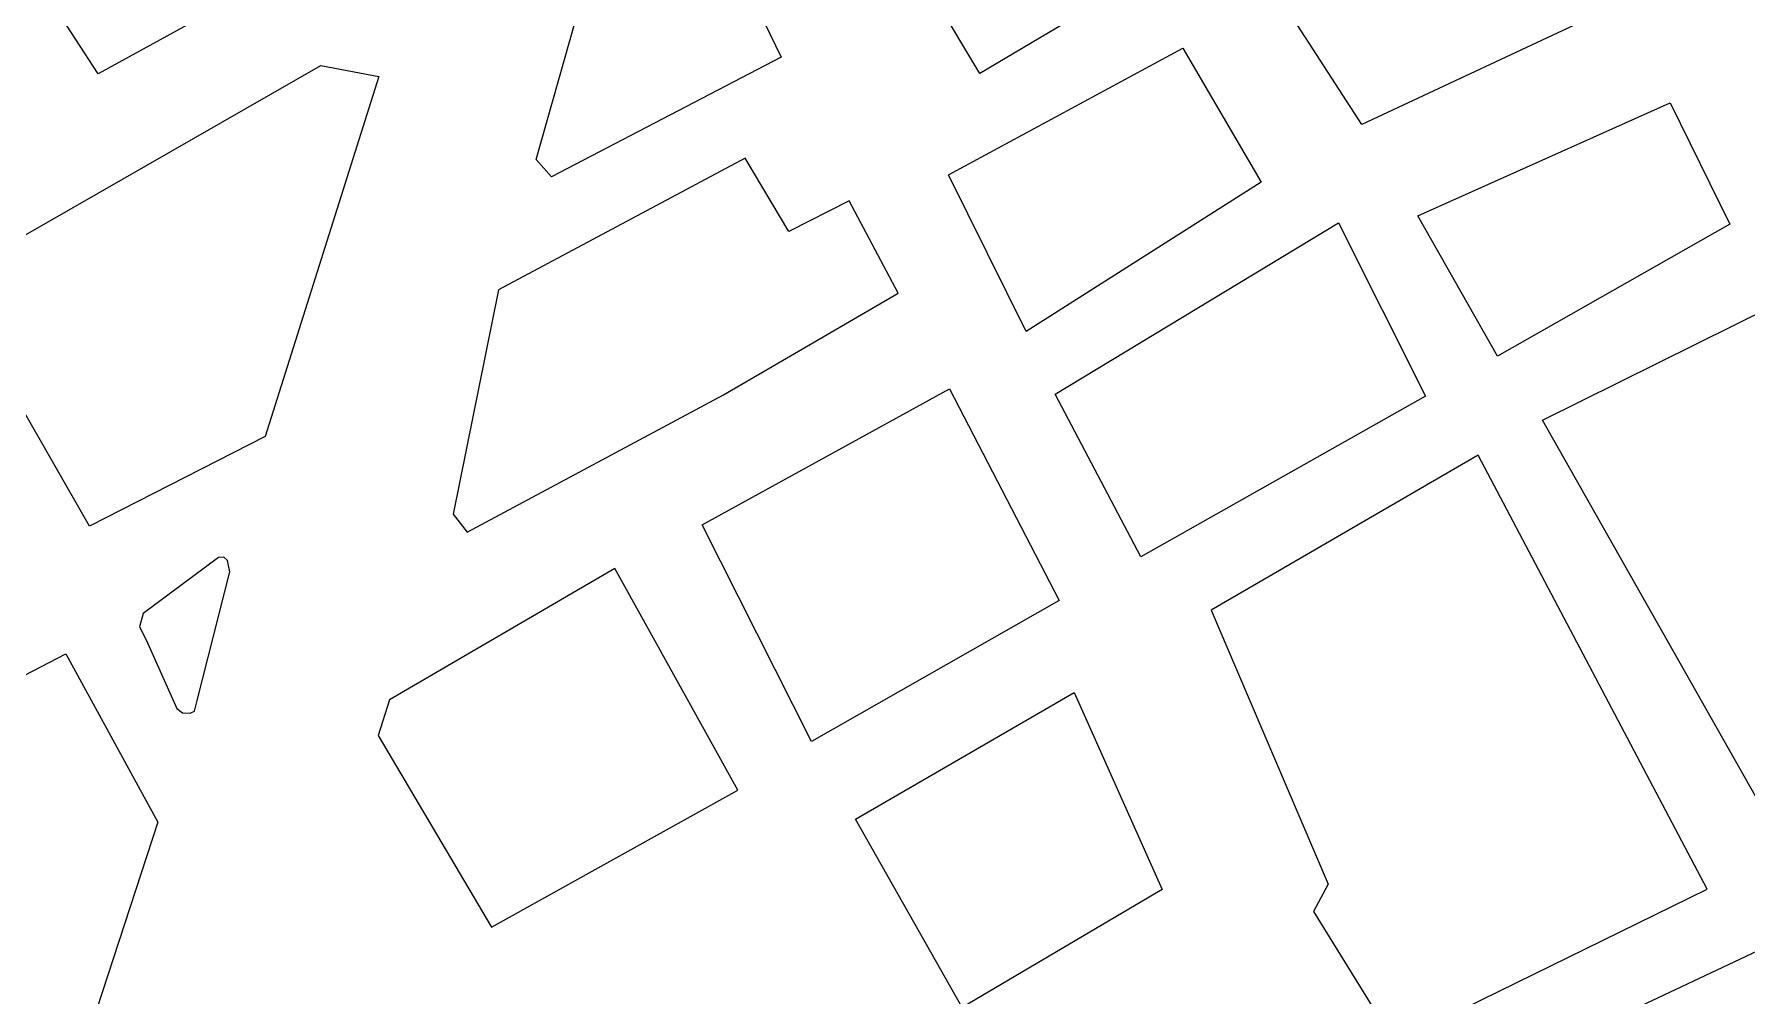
# Model space of a CAD drawing. Header units: millimetres. Extents: x 1642 to 3063, y 749 to 1773.
# Drawn here: x 2148.3 to 2382.4, y 1410.5 to 1542.1 of the extents above; entities that cross this region are included whole.
import ezdxf

# ---------------------------------------------------------------- set-up
doc = ezdxf.new("R2010")
doc.units = ezdxf.units.MM
doc.layers.add('Υπόβαθρο ΔΕΗ', color=7, linetype='Continuous')

msp = doc.modelspace()

# ---------------------------------------------------------------- linework, layer by layer
at = {"layer": 'Υπόβαθρο ΔΕΗ', "ltscale": 0.2}
for points in [[(2299.81, 1576.1), (2332.9, 1596.76), (2362.82, 1545.19), (2329.78, 1529.73), (2299.81, 1576.1)], [(2259.53, 1554.44), (2288.48, 1569.97), (2299.8, 1549.93), (2277.54, 1536.68), (2271.48, 1546.86), (2264.8, 1544.17), (2259.53, 1554.44)], [(2273.29, 1522.83), (2305.31, 1540.16), (2305.31, 1540.16), (2316, 1521.85), (2283.9, 1501.42), (2273.29, 1522.83)], [(2337.43, 1517.22), (2371.91, 1532.66), (2380.09, 1516.1), (2348.32, 1498.03), (2337.43, 1517.22)], [(2287.85, 1492.85), (2326.57, 1516.28), (2338.49, 1492.57), (2299.58, 1470.57), (2287.85, 1492.85)], [(2417.18, 1445.18), (2387.46, 1431.01), (2354.47, 1489.3), (2385.9, 1504.88), (2417.18, 1445.18)], [(2325.16, 1425.8), (2323.15, 1422.09), (2334.26, 1404.17), (2376.99, 1425.13), (2345.69, 1484.49), (2309.2, 1463.31), (2325.16, 1425.8)], [(2260.54, 1434.69), (2290.45, 1452.05), (2302.48, 1425.07), (2275.16, 1408.94), (2260.54, 1434.69)], [(2347.8, 1379.68), (2339.04, 1395.54), (2422.41, 1434.89), (2434.51, 1410.06)]]:
    msp.add_lwpolyline(points, dxfattribs=at)
at = {"layer": 'Υπόβαθρο ΔΕΗ'}
for points in [[(2147.46, 1552.02), (2183.28, 1575.27), (2199.18, 1563.9), (2192.85, 1556.15), (2174.87, 1546.46), (2157.03, 1536.64), (2147.17, 1551.83)], [(2229.1, 1568.12), (2234.86, 1570.99), (2250.41, 1538.95), (2219, 1522.54), (2216.89, 1524.95), (2229.1, 1568.12)], [(2136.47, 1508.57), (2187.47, 1537.79), (2195.37, 1536.27), (2179.87, 1487.06), (2155.83, 1474.76), (2136.46, 1508.56)], [(2266.38, 1506.67), (2259.7, 1519.3), (2251.42, 1515.09), (2245.46, 1525.1), (2211.74, 1507.09), (2205.56, 1476.43), (2207.45, 1473.96), (2242.52, 1492.76), (2266.38, 1506.67)], [(2239.58, 1474.95), (2273.39, 1493.57), (2288.38, 1464.63), (2254.56, 1445.31), (2239.58, 1474.95)], [(2173.49, 1470.5), (2163.15, 1462.84), (2162.65, 1461.01), (2163.57, 1459.25), (2167.79, 1449.86), (2168.56, 1449.23), (2169.58, 1449.18), (2170.19, 1449.49), (2170.55, 1450.92), (2175.02, 1468.53), (2174.72, 1470.1), (2174.19, 1470.55), (2173.49, 1470.5)], [(2210.81, 1419.95), (2244.46, 1438.67), (2227.66, 1468.97), (2196.86, 1451.04), (2195.29, 1446.14), (2210.81, 1419.95)], [(2132.89, 1380.91), (2112.69, 1436.55), (2152.59, 1457.33), (2165.17, 1434.27), (2144.66, 1371.51)]]:
    msp.add_lwpolyline(points, dxfattribs=at)

doc.saveas('drawing.dxf')
